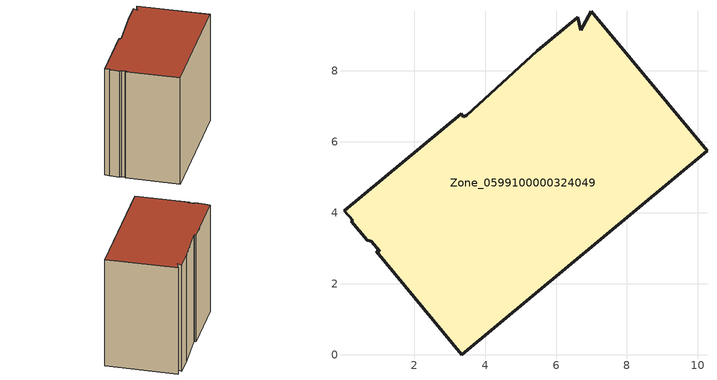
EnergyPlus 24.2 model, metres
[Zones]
Zone_0599100000324049
 floor ground (C_G): 0.04,4.06 3.32,6.79 3.39,6.71 3.48,6.74 5.46,8.56 6.61,9.52 6.7,9.14 7,9.68 10.26,5.75 3.34,0 0.93,2.91 1.03,2.92 0.79,3.2 0.67,3.22 0.23,3.76 0.27,3.79 z0
 wall outside (C_F): 10.26,5.75 7,9.68 6.7,9.14 6.61,9.52 5.46,8.56 3.48,6.74 3.39,6.71 3.32,6.79 0.04,4.06 0.27,3.79 0.23,3.76 0.67,3.22 0.79,3.2 1.03,2.92 0.93,2.91 3.34,0 10.26,5.75 z0:8.17
 roof outside (C_R): 0.79,3.2 1.03,2.92 0.93,2.91 3.34,0 10.26,5.75 7,9.68 6.7,9.14 6.61,9.52 5.46,8.56 3.48,6.74 3.39,6.71 3.32,6.79 0.04,4.06 0.27,3.79 0.23,3.76 0.67,3.22 z8.17
[BUILDING]
Pand.0599100000324049: North Axis=0; Terrain=City; Loads Convergence Tolerance Value=0.04; Temperature Convergence Tolerance Value=0.4; Solar Distribution=FullExterior; Maximum Number of Warmup Days=25; Minimum Number of Warmup Days=1
[Site:Location]
Rotterdam.The.Hague.AP_ZH_NLD Design_Conditions: Latitude=51.96; Longitude=4.45; Time Zone=1; Elevation=-4.5
[SITE:GROUNDTEMPERATURE:BUILDINGSURFACE]
18, 18, 18, 18, 18, 18, 18, 18, 18, 18, 18, 18
[MATERIAL] Thermal Absorptance=0.9; Solar Absorptance=0.7; Visible Absorptance=0.7
Name | Roughness | Thickness | Conductivity | Density | Specific Heat
G.TC.1975-1991 | MediumSmooth | 0.15 | 0.288461 | 540 | 1210
F.TC.1975-1991 | Rough | 0.3 | 0.230769 | 1920 | 840
R.TC.1975-1991 | MediumRough | 0.2 | 0.153846 | 1500 | 1000
[CONSTRUCTION]
C_G: G.TC.1975-1991
C_F: F.TC.1975-1991
C_R: R.TC.1975-1991
[ZONE]
Zone_0599100000324049: Type=1; Multiplier=1; Ceiling Height=Autocalculate; Volume=Autocalculate; Floor Area=autocalculate; Part of Total Floor Area=Yes
[ZONEINFILTRATION:DESIGNFLOWRATE]
Infil_Zone_0599100000324049: Zone or ZoneList or Space or SpaceList=Zone_0599100000324049; Schedule=AlwaysOn; Design Flow Rate Calculation Method=Flow/Area; Flow Rate per Floor Area=0.003; Constant Term Coefficient=1; Temperature Term Coefficient=0; Velocity Term Coefficient=0; Velocity Squared Term Coefficient=0
[HVACTEMPLATE:ZONE:IDEALLOADSAIRSYSTEM]
Zone_0599100000324049: Maximum Heating Supply Air Temperature=50; Minimum Cooling Supply Air Temperature=13; Maximum Heating Supply Air Humidity Ratio=0.0156; Minimum Cooling Supply Air Humidity Ratio=0.0077; Heating Limit=NoLimit; Cooling Limit=NoLimit; Dehumidification Control Type=ConstantSensibleHeatRatio; Cooling Sensible Heat Ratio=0.7; Dehumidification Setpoint=60; Humidification Control Type=None; Humidification Setpoint=30; Outdoor Air Method=None; Outdoor Air Flow Rate per Person=0.00944; Outdoor Air Flow Rate per Zone Floor Area=0; Outdoor Air Flow Rate per Zone=0; Demand Controlled Ventilation Type=None; Outdoor Air Economizer Type=NoEconomizer; Heat Recovery Type=None; Sensible Heat Recovery Effectiveness=0.7; Latent Heat Recovery Effectiveness=0.65
[ZONECONTROL:THERMOSTAT]
ThermostatControl_Zone_0599100000324049: Zone or ZoneList=Zone_0599100000324049; Control Type Schedule=DualSetpointControlType; Control 1=Thermostat_Zone_0599100000324049; Temperature Difference Between Cutout And Setpoint=0
[THERMOSTATSETPOINT:DUALSETPOINT]
Thermostat_Zone_0599100000324049: Heating Setpoint Temperature Schedule=HeatingSetpoint_Zone_0599100000324049; Cooling Setpoint Temperature Schedule=CoolingSetpoint_Zone_0599100000324049
[SCHEDULE:COMPACT]
HeatingSetpoint_Zone_0599100000324049: Through: 12/31, For: AllDays, Until: 24:00, 21
CoolingSetpoint_Zone_0599100000324049: Through: 12/31, For: AllDays, Until: 24:00, 24
DualSetpointControlType: Through: 12/31, For: AllDays, Until: 24:00, 4
AlwaysOn: Through: 12/31, For: AllDays, Until: 24:00, 1
